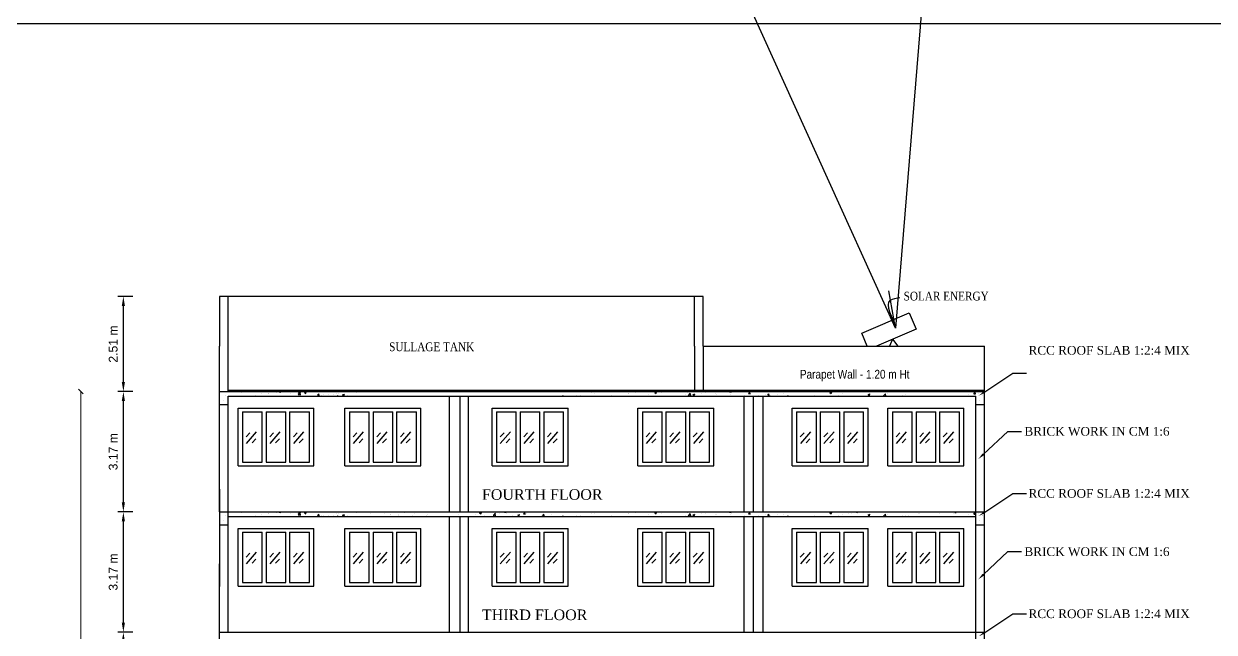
# Model space of a CAD drawing. Header units: metres. Extents: x 789 to 1127, y 8 to 183.
# Drawn here: x 846.88 to 878.22, y 132.78 to 148.8 of the extents above; entities that cross this region are included whole.
import ezdxf
from ezdxf import colors
from ezdxf.entities.mleader import LeaderData, LeaderLine
from ezdxf.math import Vec2, Vec3

# ---------------------------------------------------------------- set-up
doc = ezdxf.new("R2010")
doc.units = ezdxf.units.M
doc.header["$MEASUREMENT"] = 0
doc.header["$PDMODE"] = 96
for name, color, linetype in [('BLK_1_HT_OF_BLDG', 5, 'Continuous'), ('ED', 30, 'Continuous'), ('T E X T', 7, 'Continuous'), ('TEXT1', 7, 'Continuous'), ('W A L L', 125, 'Continuous')]:
    doc.layers.add(name, color=color, linetype=linetype)
doc.styles.add('ROMANS', font='arial.ttf', dxfattribs={"height": 8})
doc.styles.add('rs', font='arial.ttf', dxfattribs={"width": 0.85})
doc.styles.add('S', font='swiss.ttf')
doc.styles.get("Standard").update_dxf_attribs({"font": 'BOOKOS.TTF'})
doc.styles.add('swc', font='swissc.ttf', dxfattribs={"height": 250})
doc.styles.add('TIMES', font='BOOKOS.TTF')
doc.dimstyles.new('Aec_Arch_I$7', dxfattribs={"dimscale": 96, "dimtxt": 0.09375, "dimasz": 0.125, "dimexe": 0.125, "dimexo": 0.125, "dimgap": 0.0625, "dimtad": 0, "dimzin": 3, "dimdsep": 46, "dimlunit": 4, "dimtxsty": 'ROMANS', "dimblk": 'OBLIQUE', "dimcen": 0.09375, "dimdle": 0.125, "dimadec": 0, "dimazin": 0, "dimtfac": 0.75, "dimtofl": 0, "dimtmove": 2, "dimatfit": 3, "dimldrblk": 'OBLIQUE', "dimfxl": 0, "dimfrac": 1, "dimtolj": 1, "dimtzin": 0, "dimarcsym": 0})
doc.dimstyles.new('METRIC', dxfattribs={"dimtxt": 0.45, "dimasz": 0.25, "dimexe": 0.15, "dimexo": 0.15, "dimgap": 0.15, "dimtad": 1, "dimzin": 0, "dimdsep": 46, "dimtxsty": 'S', "dimcen": 0, "dimclrd": 1, "dimclre": 1, "dimclrt": 5, "dimadec": 0, "dimazin": 2, "dimtfac": 1, "dimtix": 1, "dimtofl": 0, "dimtmove": 1, "dimatfit": 0, "dimfxl": 0, "dimtolj": 1, "dimtzin": 0, "dimarcsym": 0})
doc.dimstyles.new('Saandard', dxfattribs={"dimtxt": 0.23, "dimasz": 0.12, "dimexe": 0.01, "dimexo": 0.2, "dimgap": 0.04, "dimtad": 1, "dimzin": 1, "dimdsep": 46, "dimtxsty": 'TIMES', "dimblk": 'OBLIQUE', "dimcen": 2.5, "dimse1": 1, "dimse2": 1, "dimclrd": 256, "dimclrt": 256, "dimadec": 0, "dimazin": 0, "dimtfac": 1, "dimtix": 1, "dimtmove": 0, "dimatfit": 3, "dimfxl": 0, "dimlwd": 13, "dimarcsym": 0})

# ---------------------------------------------------------------- blocks, each defined once
blk = doc.blocks.new('*D287')
at = {"layer": 'Defpoints', "color": 0}
for p in [(849.5, 132.776), (852.407, 132.776), (852.313, 129.606)]:
    blk.add_point(p, dxfattribs=at)
at = {"layer": 'ED', "color": 1, "lineweight": -2}
for p, q in [((849.75, 132.776), (849.35, 132.776)), ((849.5, 129.856), (849.5, 132.526)), ((849.75, 129.606), (849.35, 129.606))]:
    blk.add_line(p, q, dxfattribs=at)
at = {"layer": 'ED', "color": 1}
for points in [[(849.458, 132.526), (849.541, 132.526), (849.5, 132.776)], [(849.458, 129.856), (849.541, 129.856), (849.5, 129.606)]]:
    blk.add_solid(points, dxfattribs=at)
at = {"layer": 'ED', "color": 6, "lineweight": -2, "insert": (849.232, 131.191), "char_height": 0.23, "attachment_point": 5, "rotation": 90, "style": 'S'}
blk.add_mtext('\\A1;3.17 m', dxfattribs=at)
blk = doc.blocks.new('*D402')
at = {"layer": 'Defpoints', "color": 0}
for p in [(849.5, 135.946), (852.333, 135.946), (852.258, 132.776)]:
    blk.add_point(p, dxfattribs=at)
at = {"layer": 'ED', "color": 1, "lineweight": -2}
for p, q in [((849.75, 135.946), (849.35, 135.946)), ((849.5, 133.026), (849.5, 135.696)), ((849.75, 132.776), (849.35, 132.776))]:
    blk.add_line(p, q, dxfattribs=at)
at = {"layer": 'ED', "color": 1}
for points in [[(849.458, 135.696), (849.541, 135.696), (849.5, 135.946)], [(849.458, 133.026), (849.541, 133.026), (849.5, 132.776)]]:
    blk.add_solid(points, dxfattribs=at)
at = {"layer": 'ED', "color": 6, "lineweight": -2, "insert": (849.232, 134.361), "char_height": 0.23, "attachment_point": 5, "rotation": 90, "style": 'S'}
blk.add_mtext('\\A1;3.17 m', dxfattribs=at)
blk = doc.blocks.new('_Oblique')
at = {"color": 0, "linetype": 'ByBlock', "lineweight": -2}
blk.add_line((-0.5, -0.5), (0.5, 0.5), dxfattribs=at)
blk = doc.blocks.new('*D288')
at = {"layer": 'BLK_1_HT_OF_BLDG', "lineweight": 13}
blk.add_line((848.378, 139.116), (848.378, 122.526), dxfattribs=at)
at = {"layer": 'Defpoints', "color": 0}
for p in [(852.03, 139.116), (848.378, 122.526), (852.03, 122.526)]:
    blk.add_point(p, dxfattribs=at)
at = {"layer": 'BLK_1_HT_OF_BLDG', "lineweight": 13, "xscale": 0.12, "yscale": 0.12, "zscale": 0.12}
for p, rotation in [((848.378, 139.116), 90), ((848.378, 122.526), 270)]:
    blk.add_blockref('_Oblique', p, dxfattribs=dict(at, rotation=rotation))
at = {"layer": 'BLK_1_HT_OF_BLDG', "insert": (848.217, 130.821), "char_height": 0.23, "attachment_point": 5, "rotation": 90, "style": 'TIMES'}
blk.add_mtext('16.59', dxfattribs=at)
blk = doc.blocks.new('*D289')
at = {"layer": 'Defpoints', "color": 0}
for p in [(849.5, 141.621), (852.258, 141.621), (852.258, 139.116)]:
    blk.add_point(p, dxfattribs=at)
at = {"layer": 'ED', "color": 1, "lineweight": -2}
for p, q in [((849.75, 141.621), (849.35, 141.621)), ((849.5, 139.366), (849.5, 141.371)), ((849.75, 139.116), (849.35, 139.116))]:
    blk.add_line(p, q, dxfattribs=at)
at = {"layer": 'ED', "color": 1}
for points in [[(849.458, 141.371), (849.541, 141.371), (849.5, 141.621)], [(849.458, 139.366), (849.541, 139.366), (849.5, 139.116)]]:
    blk.add_solid(points, dxfattribs=at)
at = {"layer": 'ED', "color": 6, "lineweight": -2, "insert": (849.232, 140.368), "char_height": 0.23, "attachment_point": 5, "rotation": 90, "style": 'S'}
blk.add_mtext('\\A1;2.51 m', dxfattribs=at)
blk = doc.blocks.new('*D335')
at = {"layer": 'Defpoints', "color": 0}
for p in [(849.5, 139.116), (852.329, 139.116), (852.258, 135.946)]:
    blk.add_point(p, dxfattribs=at)
at = {"layer": 'ED', "color": 1, "lineweight": -2}
for p, q in [((849.75, 139.116), (849.35, 139.116)), ((849.5, 136.196), (849.5, 138.866)), ((849.75, 135.946), (849.35, 135.946))]:
    blk.add_line(p, q, dxfattribs=at)
at = {"layer": 'ED', "color": 1}
for points in [[(849.458, 138.866), (849.541, 138.866), (849.5, 139.116)], [(849.458, 136.196), (849.541, 136.196), (849.5, 135.946)]]:
    blk.add_solid(points, dxfattribs=at)
at = {"layer": 'ED', "color": 6, "lineweight": -2, "insert": (849.232, 137.531), "char_height": 0.23, "attachment_point": 5, "rotation": 90, "style": 'S'}
blk.add_mtext('\\A1;3.17 m', dxfattribs=at)

msp = doc.modelspace()

# ---------------------------------------------------------------- linework, layer by layer
at = {"layer": 'TEXT1', "color": 12}
msp.add_lwpolyline([(906.44678, 148.80482), (795.43611, 148.80482), (795.43611, 31.29705), (906.44678, 31.29705)], close=True, dxfattribs=at)
at = {"layer": 'W A L L', "lineweight": -2, "ltscale": 0.5}
for p, q in [((864.76762, 141.6208), (852.03014, 141.6208)), ((852.03014, 141.6208), (852.03014, 140.31572)), ((852.25762, 139.11572), (852.25762, 141.6208)), ((864.53762, 140.31572), (864.53762, 141.6208)), ((864.76762, 140.31572), (864.76762, 141.6208)), ((852.03014, 139.11572), (852.03014, 140.31572)), ((864.53762, 140.31572), (864.53762, 139.15572)), ((864.76762, 140.31572), (872.17211, 140.31572)), ((864.76762, 140.31572), (864.76762, 139.15572)), ((872.17211, 119.49572), (872.17211, 140.31572)), ((852.25762, 139.11572), (852.25762, 139.59572)), ((852.03014, 139.11572), (872.17211, 139.11572)), ((852.25762, 139.15572), (872.17211, 139.15572)), ((852.25762, 135.94572), (852.25762, 138.99572)), ((852.25762, 138.99572), (862.21682, 138.99572)), ((858.08311, 135.94572), (858.08311, 138.99572)), ((858.58311, 135.94572), (858.58311, 138.99572)), ((862.21682, 138.99572), (871.94351, 138.99572)), ((865.84751, 135.94572), (865.84751, 138.99572)), ((866.34751, 135.94572), (866.34751, 138.99572)), ((871.94351, 135.94572), (871.94351, 138.99572)), ((852.25762, 138.76572), (852.03014, 138.76572)), ((852.51839, 137.15818), (852.51839, 138.67818)), ((852.51839, 138.67818), (854.51839, 138.67818)), ((852.63474, 138.57818), (853.15596, 138.57818)), ((852.63474, 138.57818), (852.63474, 137.25818)), ((853.15596, 137.25818), (853.15596, 138.57818)), ((853.25596, 138.57818), (853.77717, 138.57818)), ((853.25596, 138.57818), (853.25596, 137.25818)), ((853.77717, 137.25818), (853.77717, 138.57818)), ((853.87717, 138.57818), (854.39839, 138.57818)), ((853.87717, 138.57818), (853.87717, 137.25818)), ((854.39839, 137.25818), (854.39839, 138.57818)), ((854.51839, 137.15818), (854.51839, 138.67818)), ((855.33524, 137.15818), (855.33524, 138.67818)), ((855.33524, 138.67818), (857.33524, 138.67818)), ((855.45159, 138.57818), (855.9728, 138.57818)), ((855.45159, 138.57818), (855.45159, 137.25818)), ((855.9728, 137.25818), (855.9728, 138.57818)), ((856.0728, 138.57818), (856.59402, 138.57818)), ((856.0728, 138.57818), (856.0728, 137.25818)), ((856.59402, 137.25818), (856.59402, 138.57818)), ((856.69402, 138.57818), (857.21524, 138.57818)), ((856.69402, 138.57818), (856.69402, 137.25818)), ((857.21524, 137.25818), (857.21524, 138.57818)), ((857.33524, 137.15818), (857.33524, 138.67818)), ((859.20795, 137.15818), (859.20795, 138.67818)), ((859.20795, 138.67818), (861.20795, 138.67818)), ((859.32429, 138.57818), (859.84551, 138.57818)), ((859.32429, 138.57818), (859.32429, 137.25818)), ((859.84551, 137.25818), (859.84551, 138.57818)), ((859.94551, 138.57818), (860.46673, 138.57818)), ((859.94551, 138.57818), (859.94551, 137.25818)), ((860.46673, 137.25818), (860.46673, 138.57818)), ((860.56673, 138.57818), (861.08795, 138.57818)), ((860.56673, 138.57818), (860.56673, 137.25818)), ((861.08795, 137.25818), (861.08795, 138.57818)), ((861.20795, 137.15818), (861.20795, 138.67818)), ((863.04866, 137.15818), (863.04866, 138.67818)), ((863.04866, 138.67818), (865.04866, 138.67818)), ((863.16501, 138.57818), (863.68623, 138.57818)), ((863.16501, 138.57818), (863.16501, 137.25818)), ((863.68623, 137.25818), (863.68623, 138.57818)), ((863.78623, 138.57818), (864.30745, 138.57818)), ((863.78623, 138.57818), (863.78623, 137.25818)), ((864.30745, 137.25818), (864.30745, 138.57818)), ((864.40745, 138.57818), (864.92866, 138.57818)), ((864.40745, 138.57818), (864.40745, 137.25818)), ((864.92866, 137.25818), (864.92866, 138.57818)), ((865.04866, 137.15818), (865.04866, 138.67818)), ((867.10953, 137.15818), (867.10953, 138.67818)), ((867.10953, 138.67818), (869.10953, 138.67818)), ((867.22588, 138.57818), (867.74709, 138.57818)), ((867.22588, 138.57818), (867.22588, 137.25818)), ((867.74709, 137.25818), (867.74709, 138.57818)), ((867.84709, 138.57818), (868.36831, 138.57818)), ((867.84709, 138.57818), (867.84709, 137.25818)), ((868.36831, 137.25818), (868.36831, 138.57818)), ((868.46831, 138.57818), (868.98953, 138.57818)), ((868.46831, 138.57818), (868.46831, 137.25818)), ((868.98953, 137.25818), (868.98953, 138.57818)), ((869.10953, 137.15818), (869.10953, 138.67818)), ((869.63287, 137.15818), (869.63287, 138.67818)), ((869.63287, 138.67818), (871.63287, 138.67818)), ((869.74922, 138.57818), (870.27044, 138.57818)), ((869.74922, 138.57818), (869.74922, 137.25818)), ((870.27044, 137.25818), (870.27044, 138.57818)), ((870.37044, 138.57818), (870.89166, 138.57818)), ((870.37044, 138.57818), (870.37044, 137.25818)), ((870.89166, 137.25818), (870.89166, 138.57818)), ((870.99166, 138.57818), (871.51287, 138.57818)), ((870.99166, 138.57818), (870.99166, 137.25818)), ((871.51287, 137.25818), (871.51287, 138.57818)), ((871.63287, 137.15818), (871.63287, 138.67818)), ((872.17211, 138.76572), (871.94462, 138.76572)), ((852.83309, 138.03106), (852.73308, 137.92355)), ((852.99986, 138.05835), (852.73473, 137.74523)), ((853.45431, 138.03106), (853.3543, 137.92355)), ((853.62107, 138.05835), (853.35595, 137.74523)), ((854.07553, 138.03106), (853.97551, 137.92355)), ((854.24229, 138.05835), (853.97717, 137.74523)), ((855.64994, 138.03106), (855.54992, 137.92355)), ((855.8167, 138.05835), (855.55158, 137.74523)), ((856.27116, 138.03106), (856.17114, 137.92355)), ((856.43792, 138.05835), (856.1728, 137.74523)), ((856.89237, 138.03106), (856.79236, 137.92355)), ((857.05914, 138.05835), (856.79402, 137.74523)), ((859.52265, 138.03106), (859.42263, 137.92355)), ((859.68941, 138.05835), (859.42429, 137.74523)), ((860.14387, 138.03106), (860.04385, 137.92355)), ((860.31063, 138.05835), (860.04551, 137.74523)), ((860.76508, 138.03106), (860.66507, 137.92355)), ((860.93184, 138.05835), (860.66672, 137.74523)), ((863.36337, 138.03106), (863.26335, 137.92355)), ((863.53013, 138.05835), (863.26501, 137.74523)), ((863.98458, 138.03106), (863.88457, 137.92355)), ((864.15135, 138.05835), (863.88622, 137.74523)), ((864.6058, 138.03106), (864.50579, 137.92355)), ((864.77256, 138.05835), (864.50744, 137.74523)), ((867.42423, 138.03106), (867.32422, 137.92355)), ((867.59099, 138.05835), (867.32587, 137.74523)), ((868.04545, 138.03106), (867.94543, 137.92355)), ((868.21221, 138.05835), (867.94709, 137.74523)), ((868.66667, 138.03106), (868.56665, 137.92355)), ((868.83343, 138.05835), (868.56831, 137.74523)), ((869.94758, 138.03106), (869.84756, 137.92355)), ((870.11434, 138.05835), (869.84922, 137.74523)), ((870.56879, 138.03106), (870.46878, 137.92355)), ((870.73555, 138.05835), (870.47043, 137.74523)), ((871.19001, 138.03106), (871.08999, 137.92355)), ((871.35677, 138.05835), (871.09165, 137.74523)), ((852.98785, 137.87077), (852.88783, 137.76326)), ((853.60906, 137.87077), (853.50905, 137.76326)), ((854.23028, 137.87077), (854.13026, 137.76326)), ((855.80469, 137.87077), (855.70468, 137.76326)), ((856.42591, 137.87077), (856.32589, 137.76326)), ((857.04713, 137.87077), (856.94711, 137.76326)), ((859.6774, 137.87077), (859.57738, 137.76326)), ((860.29862, 137.87077), (860.1986, 137.76326)), ((860.91983, 137.87077), (860.81982, 137.76326)), ((863.51812, 137.87077), (863.4181, 137.76326)), ((864.13934, 137.87077), (864.03932, 137.76326)), ((864.76055, 137.87077), (864.66054, 137.76326)), ((867.57898, 137.87077), (867.47897, 137.76326)), ((868.2002, 137.87077), (868.10018, 137.76326)), ((868.82142, 137.87077), (868.7214, 137.76326)), ((870.10233, 137.87077), (870.00231, 137.76326)), ((870.72354, 137.87077), (870.62353, 137.76326)), ((871.34476, 137.87077), (871.24475, 137.76326)), ((852.51839, 137.15818), (854.51839, 137.15818)), ((852.63474, 137.25818), (853.15596, 137.25818)), ((853.25596, 137.25818), (853.77717, 137.25818)), ((853.87717, 137.25818), (854.39839, 137.25818)), ((855.33524, 137.15818), (857.33524, 137.15818)), ((855.45159, 137.25818), (855.9728, 137.25818)), ((856.0728, 137.25818), (856.59402, 137.25818)), ((856.69402, 137.25818), (857.21524, 137.25818)), ((859.20795, 137.15818), (861.20795, 137.15818)), ((859.32429, 137.25818), (859.84551, 137.25818)), ((859.94551, 137.25818), (860.46673, 137.25818)), ((860.56673, 137.25818), (861.08795, 137.25818)), ((863.04866, 137.15818), (865.04866, 137.15818)), ((863.16501, 137.25818), (863.68623, 137.25818)), ((863.78623, 137.25818), (864.30745, 137.25818)), ((864.40745, 137.25818), (864.92866, 137.25818)), ((867.10953, 137.15818), (869.10953, 137.15818)), ((867.22588, 137.25818), (867.74709, 137.25818)), ((867.84709, 137.25818), (868.36831, 137.25818)), ((868.46831, 137.25818), (868.98953, 137.25818)), ((869.63287, 137.15818), (871.63287, 137.15818)), ((869.74922, 137.25818), (870.27044, 137.25818)), ((870.37044, 137.25818), (870.89166, 137.25818)), ((870.99166, 137.25818), (871.51287, 137.25818)), ((852.03014, 136.54572), (852.03014, 133.97572)), ((852.25762, 132.77572), (852.25762, 136.42572)), ((858.08311, 135.94572), (858.08311, 136.42572)), ((858.58311, 135.94572), (858.58311, 136.42572)), ((865.84751, 135.94572), (865.84751, 136.42572)), ((866.34751, 135.94572), (866.34751, 136.42572)), ((871.94351, 132.77572), (871.94351, 136.42572)), ((852.03014, 135.94572), (872.17211, 135.94572)), ((852.25762, 135.82572), (862.21682, 135.82572)), ((858.08311, 132.77572), (858.08311, 135.82572)), ((858.58311, 132.77572), (858.58311, 135.82572)), ((862.21682, 135.82572), (871.94351, 135.82572)), ((865.84751, 132.77572), (865.84751, 135.82572)), ((866.34751, 132.77572), (866.34751, 135.82572)), ((852.25762, 135.59572), (852.03014, 135.59572)), ((852.51839, 133.98818), (852.51839, 135.50818)), ((852.51839, 135.50818), (854.51839, 135.50818)), ((852.63474, 135.40818), (853.15596, 135.40818)), ((852.63474, 135.40818), (852.63474, 134.08818)), ((853.15596, 134.08818), (853.15596, 135.40818)), ((853.25596, 135.40818), (853.77717, 135.40818)), ((853.25596, 135.40818), (853.25596, 134.08818)), ((853.77717, 134.08818), (853.77717, 135.40818)), ((853.87717, 135.40818), (854.39839, 135.40818)), ((853.87717, 135.40818), (853.87717, 134.08818)), ((854.39839, 134.08818), (854.39839, 135.40818)), ((854.51839, 133.98818), (854.51839, 135.50818)), ((855.33524, 133.98818), (855.33524, 135.50818)), ((855.33524, 135.50818), (857.33524, 135.50818)), ((855.45159, 135.40818), (855.9728, 135.40818)), ((855.45159, 135.40818), (855.45159, 134.08818)), ((855.9728, 134.08818), (855.9728, 135.40818)), ((856.0728, 135.40818), (856.59402, 135.40818)), ((856.0728, 135.40818), (856.0728, 134.08818)), ((856.59402, 134.08818), (856.59402, 135.40818)), ((856.69402, 135.40818), (857.21524, 135.40818)), ((856.69402, 135.40818), (856.69402, 134.08818)), ((857.21524, 134.08818), (857.21524, 135.40818)), ((857.33524, 133.98818), (857.33524, 135.50818)), ((859.20795, 133.98818), (859.20795, 135.50818)), ((859.20795, 135.50818), (861.20795, 135.50818)), ((859.32429, 135.40818), (859.84551, 135.40818)), ((859.32429, 135.40818), (859.32429, 134.08818)), ((859.84551, 134.08818), (859.84551, 135.40818)), ((859.94551, 135.40818), (860.46673, 135.40818)), ((859.94551, 135.40818), (859.94551, 134.08818)), ((860.46673, 134.08818), (860.46673, 135.40818)), ((860.56673, 135.40818), (861.08795, 135.40818)), ((860.56673, 135.40818), (860.56673, 134.08818)), ((861.08795, 134.08818), (861.08795, 135.40818)), ((861.20795, 133.98818), (861.20795, 135.50818)), ((863.04866, 133.98818), (863.04866, 135.50818)), ((863.04866, 135.50818), (865.04866, 135.50818)), ((863.16501, 135.40818), (863.68623, 135.40818)), ((863.16501, 135.40818), (863.16501, 134.08818)), ((863.68623, 134.08818), (863.68623, 135.40818)), ((863.78623, 135.40818), (864.30745, 135.40818)), ((863.78623, 135.40818), (863.78623, 134.08818)), ((864.30745, 134.08818), (864.30745, 135.40818)), ((864.40745, 135.40818), (864.92866, 135.40818)), ((864.40745, 135.40818), (864.40745, 134.08818)), ((864.92866, 134.08818), (864.92866, 135.40818)), ((865.04866, 133.98818), (865.04866, 135.50818)), ((867.10953, 133.98818), (867.10953, 135.50818)), ((867.10953, 135.50818), (869.10953, 135.50818)), ((867.22588, 135.40818), (867.74709, 135.40818)), ((867.22588, 135.40818), (867.22588, 134.08818)), ((867.74709, 134.08818), (867.74709, 135.40818)), ((867.84709, 135.40818), (868.36831, 135.40818)), ((867.84709, 135.40818), (867.84709, 134.08818)), ((868.36831, 134.08818), (868.36831, 135.40818)), ((868.46831, 135.40818), (868.98953, 135.40818)), ((868.46831, 135.40818), (868.46831, 134.08818)), ((868.98953, 134.08818), (868.98953, 135.40818)), ((869.10953, 133.98818), (869.10953, 135.50818)), ((869.63287, 133.98818), (869.63287, 135.50818)), ((869.63287, 135.50818), (871.63287, 135.50818)), ((869.74922, 135.40818), (870.27044, 135.40818)), ((869.74922, 135.40818), (869.74922, 134.08818)), ((870.27044, 134.08818), (870.27044, 135.40818)), ((870.37044, 135.40818), (870.89166, 135.40818)), ((870.37044, 135.40818), (870.37044, 134.08818)), ((870.89166, 134.08818), (870.89166, 135.40818)), ((870.99166, 135.40818), (871.51287, 135.40818)), ((870.99166, 135.40818), (870.99166, 134.08818)), ((871.51287, 134.08818), (871.51287, 135.40818)), ((871.63287, 133.98818), (871.63287, 135.50818)), ((872.17211, 135.59572), (871.94462, 135.59572)), ((852.83309, 134.86106), (852.73308, 134.75355)), ((852.99986, 134.88835), (852.73473, 134.57523)), ((853.45431, 134.86106), (853.3543, 134.75355)), ((853.62107, 134.88835), (853.35595, 134.57523)), ((854.07553, 134.86106), (853.97551, 134.75355)), ((854.24229, 134.88835), (853.97717, 134.57523)), ((855.64994, 134.86106), (855.54992, 134.75355)), ((855.8167, 134.88835), (855.55158, 134.57523)), ((856.27116, 134.86106), (856.17114, 134.75355)), ((856.43792, 134.88835), (856.1728, 134.57523)), ((856.89237, 134.86106), (856.79236, 134.75355)), ((857.05914, 134.88835), (856.79402, 134.57523)), ((859.52265, 134.86106), (859.42263, 134.75355)), ((859.68941, 134.88835), (859.42429, 134.57523)), ((860.14387, 134.86106), (860.04385, 134.75355)), ((860.31063, 134.88835), (860.04551, 134.57523)), ((860.76508, 134.86106), (860.66507, 134.75355)), ((860.93184, 134.88835), (860.66672, 134.57523)), ((863.36337, 134.86106), (863.26335, 134.75355)), ((863.53013, 134.88835), (863.26501, 134.57523)), ((863.98458, 134.86106), (863.88457, 134.75355)), ((864.15135, 134.88835), (863.88622, 134.57523)), ((864.6058, 134.86106), (864.50579, 134.75355)), ((864.77256, 134.88835), (864.50744, 134.57523)), ((867.42423, 134.86106), (867.32422, 134.75355)), ((867.59099, 134.88835), (867.32587, 134.57523)), ((868.04545, 134.86106), (867.94543, 134.75355)), ((868.21221, 134.88835), (867.94709, 134.57523)), ((868.66667, 134.86106), (868.56665, 134.75355)), ((868.83343, 134.88835), (868.56831, 134.57523)), ((869.94758, 134.86106), (869.84756, 134.75355)), ((870.11434, 134.88835), (869.84922, 134.57523)), ((870.56879, 134.86106), (870.46878, 134.75355)), ((870.73555, 134.88835), (870.47043, 134.57523)), ((871.19001, 134.86106), (871.08999, 134.75355)), ((871.35677, 134.88835), (871.09165, 134.57523)), ((852.03014, 119.55095), (852.03014, 134.57572)), ((852.98785, 134.70077), (852.88783, 134.59326)), ((853.60906, 134.70077), (853.50905, 134.59326)), ((854.23028, 134.70077), (854.13026, 134.59326)), ((855.80469, 134.70077), (855.70468, 134.59326)), ((856.42591, 134.70077), (856.32589, 134.59326)), ((857.04713, 134.70077), (856.94711, 134.59326)), ((859.6774, 134.70077), (859.57738, 134.59326)), ((860.29862, 134.70077), (860.1986, 134.59326)), ((860.91983, 134.70077), (860.81982, 134.59326)), ((863.51812, 134.70077), (863.4181, 134.59326)), ((864.13934, 134.70077), (864.03932, 134.59326)), ((864.76055, 134.70077), (864.66054, 134.59326)), ((867.57898, 134.70077), (867.47897, 134.59326)), ((868.2002, 134.70077), (868.10018, 134.59326)), ((868.82142, 134.70077), (868.7214, 134.59326)), ((870.10233, 134.70077), (870.00231, 134.59326)), ((870.72354, 134.70077), (870.62353, 134.59326)), ((871.34476, 134.70077), (871.24475, 134.59326)), ((852.03014, 132.77572), (852.03014, 133.97572)), ((852.51839, 133.98818), (854.51839, 133.98818)), ((852.63474, 134.08818), (853.15596, 134.08818)), ((853.25596, 134.08818), (853.77717, 134.08818)), ((853.87717, 134.08818), (854.39839, 134.08818)), ((855.33524, 133.98818), (857.33524, 133.98818)), ((855.45159, 134.08818), (855.9728, 134.08818)), ((856.0728, 134.08818), (856.59402, 134.08818)), ((856.69402, 134.08818), (857.21524, 134.08818)), ((859.20795, 133.98818), (861.20795, 133.98818)), ((859.32429, 134.08818), (859.84551, 134.08818)), ((859.94551, 134.08818), (860.46673, 134.08818)), ((860.56673, 134.08818), (861.08795, 134.08818)), ((863.04866, 133.98818), (865.04866, 133.98818)), ((863.16501, 134.08818), (863.68623, 134.08818)), ((863.78623, 134.08818), (864.30745, 134.08818)), ((864.40745, 134.08818), (864.92866, 134.08818)), ((867.10953, 133.98818), (869.10953, 133.98818)), ((867.22588, 134.08818), (867.74709, 134.08818)), ((867.84709, 134.08818), (868.36831, 134.08818)), ((868.46831, 134.08818), (868.98953, 134.08818)), ((869.63287, 133.98818), (871.63287, 133.98818)), ((869.74922, 134.08818), (870.27044, 134.08818)), ((870.37044, 134.08818), (870.89166, 134.08818)), ((870.99166, 134.08818), (871.51287, 134.08818)), ((852.25762, 132.77572), (852.25762, 133.25572)), ((858.08311, 132.77572), (858.08311, 133.25572)), ((858.58311, 132.77572), (858.58311, 133.25572)), ((865.84751, 132.77572), (865.84751, 133.25572)), ((866.34751, 132.77572), (866.34751, 133.25572)), ((871.94351, 129.60572), (871.94351, 133.25572)), ((852.03014, 132.77572), (872.17211, 132.77572))]:
    msp.add_line(p, q, dxfattribs=at)
at = {"layer": 'W A L L'}
for p, q in [((868.9407, 140.65717), (870.192, 141.19344)), ((870.192, 141.19344), (870.3766, 140.76271)), ((870.3766, 140.76271), (869.33361, 140.31572)), ((869.08703, 140.31572), (868.9407, 140.65717)), ((869.75095, 140.49458), (869.66882, 140.31572)), ((869.75095, 140.49458), (869.88804, 140.31572))]:
    msp.add_line(p, q, dxfattribs=at)
at = {"layer": 'W A L L', "lineweight": -3, "ltscale": 0.5}
for p, q in [((852.03014, 135.94572), (852.03014, 139.71572)), ((858.35596, 138.99572), (858.35596, 135.94572)), ((866.07891, 138.99572), (866.07891, 135.94572)), ((858.35596, 136.42572), (858.35596, 135.94572)), ((866.07891, 136.42572), (866.07891, 135.94572)), ((858.35596, 135.82572), (858.35596, 132.77572)), ((866.07891, 135.82572), (866.07891, 132.77572)), ((858.35596, 133.25572), (858.35596, 132.77572)), ((866.07891, 133.25572), (866.07891, 132.77572))]:
    msp.add_line(p, q, dxfattribs=at)
at = {"layer": 'W A L L', "linetype": 'Continuous'}
for p, q in [((852.12321, 138.87841), (852.12321, 138.87841)), ((852.20156, 139.01907), (852.20156, 139.01907)), ((852.25135, 138.93747), (852.25135, 138.93747)), ((852.253, 138.92069), (852.253, 138.92069)), ((852.60979, 139.08915), (852.60979, 139.08915)), ((852.96598, 139.01479), (852.96598, 139.01479)), ((853.13379, 139.05364), (853.13379, 139.05364)), ((853.15743, 139.10862), (853.15743, 139.10862)), ((853.30902, 139.07671), (853.30902, 139.07671)), ((853.32955, 139.06728), (853.32955, 139.06728)), ((853.5311, 139.09283), (853.5311, 139.09283)), ((853.57414, 139.11162), (853.57414, 139.11162)), ((853.60546, 139.10537), (853.61414, 139.11572)), ((853.60546, 139.10538), (853.6473, 139.10172)), ((853.64722, 139.10159), (853.64461, 139.11572)), ((853.90478, 139.07704), (853.90478, 139.07704)), ((854.1016, 139.03676), (854.16386, 139.0271)), ((854.10182, 139.0544), (854.10182, 139.0544)), ((854.10551, 139.04085), (854.16003, 139.09768)), ((854.10755, 139.06145), (854.14129, 139.10166)), ((854.10755, 139.06145), (854.14939, 139.05779)), ((854.1493, 139.05767), (854.14121, 139.10155)), ((854.1638, 139.02718), (854.15607, 139.09365)), ((854.26548, 139.08608), (854.3145, 139.1049)), ((854.26549, 139.08608), (854.30031, 139.0626)), ((854.27845, 139.06125), (854.27845, 139.06125)), ((854.3002, 139.06259), (854.3144, 139.10489)), ((854.60963, 139.01752), (854.64337, 139.05774)), ((854.60963, 139.01752), (854.65147, 139.01386)), ((854.65138, 139.01374), (854.64329, 139.05762)), ((854.65213, 139.04546), (854.65213, 139.04546)), ((854.71451, 139.0099), (854.71451, 139.0099)), ((854.757, 139.03012), (854.757, 139.03012)), ((854.88975, 139.03298), (854.88975, 139.03298)), ((855.0258, 139.02968), (855.0258, 139.02968)), ((855.11057, 139.07493), (855.11057, 139.07493)), ((855.13027, 138.99572), (855.14546, 139.01381)), ((855.14869, 138.99572), (855.14537, 139.01369)), ((855.15486, 139.06788), (855.15486, 139.06788)), ((855.25189, 139.10791), (855.25189, 139.10791)), ((855.27147, 139.03002), (855.32049, 139.04884)), ((855.27148, 139.03002), (855.3063, 139.00654)), ((855.30619, 139.00653), (855.32039, 139.04883)), ((855.39948, 139.01389), (855.39948, 139.01389)), ((855.62556, 139.09213), (855.62556, 139.09213)), ((855.77316, 138.9981), (855.77316, 138.9981)), ((861.05862, 138.99572), (861.07332, 139.01323)), ((861.07644, 138.99572), (861.07323, 139.01311)), ((861.22155, 139.11104), (861.22155, 139.11104)), ((861.419, 139.01165), (861.419, 139.01165)), ((861.53583, 139.02233), (861.53583, 139.02233)), ((861.82723, 139.08173), (861.82723, 139.08173)), ((861.8994, 139.07482), (861.8994, 139.07482)), ((862.36018, 139.0091), (862.36018, 139.0091)), ((862.40319, 138.9981), (862.40319, 138.9981)), ((862.80227, 139.0673), (862.80227, 139.0673)), ((862.81142, 139.06818), (862.81142, 139.06818)), ((862.97751, 139.09037), (862.97751, 139.09037)), ((863.32685, 139.03766), (863.32685, 139.03766)), ((863.48972, 139.08913), (863.53873, 139.10795)), ((863.48972, 139.08914), (863.52454, 139.06565)), ((863.52444, 139.06564), (863.53863, 139.10794)), ((863.68042, 139.08248), (863.68042, 139.08248)), ((863.98274, 139.10248), (863.98274, 139.10248)), ((864.30345, 139.03343), (864.30345, 139.03343)), ((864.35642, 139.08669), (864.35642, 139.08669)), ((864.37496, 139.01016), (864.43721, 139.0005)), ((864.37886, 139.01426), (864.43338, 139.07108)), ((864.38299, 139.02356), (864.38299, 139.02356)), ((864.43715, 139.00058), (864.42942, 139.06705)), ((864.49571, 139.03307), (864.54472, 139.05189)), ((864.49571, 139.03307), (864.53053, 139.00959)), ((864.53043, 139.00958), (864.54462, 139.05188)), ((864.55823, 139.04663), (864.55823, 139.04663)), ((864.71168, 139.1035), (864.71168, 139.1035)), ((864.73009, 139.0709), (864.73009, 139.0709)), ((864.74846, 138.99603), (864.74846, 138.99603)), ((864.82334, 139.08153), (864.82334, 139.08153)), ((865.10377, 139.05511), (865.10377, 139.05511)), ((865.11203, 139.04852), (865.11203, 139.04852)), ((865.46118, 139.10421), (865.47084, 139.11572)), ((865.46118, 139.10421), (865.50302, 139.10055)), ((865.47144, 139.0978), (865.47144, 139.0978)), ((865.47744, 139.03932), (865.47744, 139.03932)), ((865.50294, 139.10043), (865.50012, 139.11572)), ((865.55043, 138.99572), (865.55071, 138.99583)), ((865.55058, 138.99572), (865.55061, 138.99582)), ((865.85112, 139.02354), (865.85112, 139.02354)), ((865.96326, 139.06028), (865.99701, 139.1005)), ((865.96326, 139.06028), (866.0051, 139.05662)), ((866.00502, 139.0565), (865.99693, 139.10038)), ((866.13895, 139.00289), (866.13895, 139.00289)), ((866.2248, 139.00775), (866.2248, 139.00775)), ((866.40406, 139.0378), (866.40406, 139.0378)), ((866.46535, 139.01635), (866.49909, 139.05657)), ((866.46535, 139.01636), (866.50719, 139.0127)), ((866.5071, 139.01257), (866.49901, 139.05645)), ((866.53948, 139.01136), (866.53948, 139.01136)), ((866.72393, 139.0362), (866.72393, 139.0362)), ((866.84615, 139.096), (866.84615, 139.096)), ((866.89305, 139.05618), (866.89305, 139.05618)), ((866.98697, 138.99572), (867.00118, 139.01264)), ((867.00419, 138.99572), (867.00109, 139.01253)), ((867.13216, 139.10628), (867.13216, 139.10628)), ((867.25662, 139.10866), (867.25662, 139.10866)), ((867.70812, 139.02265), (867.70812, 139.02265)), ((868.10184, 139.09066), (868.15085, 139.10948)), ((868.10184, 139.09066), (868.13666, 139.06718)), ((868.11635, 139.09273), (868.11635, 139.09273)), ((868.13656, 139.06717), (868.15075, 139.10947)), ((868.32466, 139.02222), (868.32466, 139.02222)), ((868.42687, 139.05226), (868.42687, 139.05226)), ((869.10783, 139.0346), (869.15684, 139.05341)), ((869.10783, 139.0346), (869.14265, 139.01111)), ((869.14255, 139.0111), (869.15674, 139.05341)), ((869.51163, 138.99686), (869.51897, 138.99572)), ((869.51554, 139.00096), (869.57006, 139.05778)), ((869.57284, 138.99572), (869.56609, 139.05376)), ((869.60838, 139.05798), (869.60838, 139.05798)), ((870.00759, 139.00852), (870.00759, 139.00852)), ((870.10568, 139.02988), (870.10568, 139.02988)), ((870.15857, 138.99572), (870.16283, 138.99735)), ((870.16219, 138.99572), (870.16273, 138.99734)), ((871.74312, 139.0485), (871.74312, 139.0485)), ((871.89112, 139.0597), (871.92487, 139.09991)), ((871.89112, 139.0597), (871.93296, 139.05604)), ((871.8967, 139.04521), (871.8967, 139.04521)), ((871.93286, 139.05605), (871.92479, 139.0998)), ((872.02867, 139.02276), (872.02867, 139.02276)), ((872.02867, 139.02276), (872.02867, 139.02276)), ((872.02886, 139.06075), (872.02886, 139.06075)), ((872.02886, 139.06075), (872.02886, 139.06075)), ((872.0377, 138.87841), (872.0377, 138.87841)), ((872.11604, 139.01907), (872.11604, 139.01907)), ((872.11679, 139.03271), (872.11679, 139.03271)), ((872.11679, 139.03271), (872.11679, 139.03271)), ((872.16583, 138.93747), (872.16583, 138.93747)), ((872.16749, 138.92069), (872.16749, 138.92069)), ((852.20156, 135.84907), (852.20156, 135.84907)), ((852.25135, 135.76747), (852.25135, 135.76747)), ((852.253, 135.75069), (852.253, 135.75069)), ((852.60979, 135.91915), (852.60979, 135.91915)), ((852.96598, 135.84479), (852.96598, 135.84479)), ((853.13379, 135.88364), (853.13379, 135.88364)), ((853.15743, 135.93862), (853.15743, 135.93862)), ((853.30902, 135.90671), (853.30902, 135.90671)), ((853.32955, 135.89728), (853.32955, 135.89728)), ((853.5311, 135.92283), (853.5311, 135.92283)), ((853.57414, 135.94162), (853.57414, 135.94162)), ((853.60546, 135.93537), (853.61414, 135.94572)), ((853.60546, 135.93538), (853.6473, 135.93172)), ((853.64722, 135.93159), (853.64461, 135.94572)), ((853.90478, 135.90704), (853.90478, 135.90704)), ((854.1016, 135.86676), (854.16386, 135.8571)), ((854.10182, 135.8844), (854.10182, 135.8844)), ((854.10551, 135.87085), (854.16003, 135.92768)), ((854.10755, 135.89145), (854.14129, 135.93166)), ((854.10755, 135.89145), (854.14939, 135.88779)), ((854.1493, 135.88767), (854.14121, 135.93155)), ((854.1638, 135.85718), (854.15607, 135.92365)), ((854.26548, 135.91608), (854.3145, 135.9349)), ((854.26549, 135.91608), (854.30031, 135.8926)), ((854.27845, 135.89125), (854.27845, 135.89125)), ((854.3002, 135.89259), (854.3144, 135.93489)), ((854.60963, 135.84752), (854.64337, 135.88774)), ((854.60963, 135.84752), (854.65147, 135.84386)), ((854.65138, 135.84374), (854.64329, 135.88762)), ((854.65213, 135.87546), (854.65213, 135.87546)), ((854.71451, 135.8399), (854.71451, 135.8399)), ((854.757, 135.86012), (854.757, 135.86012)), ((854.88975, 135.86298), (854.88975, 135.86298)), ((855.0258, 135.85968), (855.0258, 135.85968)), ((855.11057, 135.90493), (855.11057, 135.90493)), ((855.13027, 135.82572), (855.14546, 135.84381)), ((855.14869, 135.82572), (855.14537, 135.84369)), ((855.15486, 135.89788), (855.15486, 135.89788)), ((855.25189, 135.93791), (855.25189, 135.93791)), ((855.27147, 135.86002), (855.32049, 135.87884)), ((855.27148, 135.86002), (855.3063, 135.83654)), ((855.30619, 135.83653), (855.32039, 135.87883)), ((855.39948, 135.84389), (855.39948, 135.84389)), ((855.62556, 135.92213), (855.62556, 135.92213)), ((855.77316, 135.8281), (855.77316, 135.8281)), ((855.99924, 135.90634), (855.99924, 135.90634)), ((856.37291, 135.89055), (856.37291, 135.89055)), ((856.5223, 135.88717), (856.5223, 135.88717)), ((856.54218, 135.87098), (856.54218, 135.87098)), ((856.73558, 135.85414), (856.73558, 135.85414)), ((856.74659, 135.87476), (856.74659, 135.87476)), ((856.90159, 135.92026), (856.90159, 135.92026)), ((857.12026, 135.85897), (857.12026, 135.85897)), ((857.17767, 135.91234), (857.17767, 135.91234)), ((857.3529, 135.93541), (857.3529, 135.93541)), ((857.49394, 135.84318), (857.49394, 135.84318)), ((857.50649, 135.87362), (857.50649, 135.87362)), ((857.86762, 135.8274), (857.86762, 135.8274)), ((857.91472, 135.9437), (857.91472, 135.9437)), ((857.96963, 135.83382), (857.96963, 135.83382)), ((858.3232, 135.87863), (858.3232, 135.87863)), ((858.68677, 135.93112), (858.68677, 135.93112)), ((858.75839, 135.8686), (858.75839, 135.8686)), ((858.8776, 135.91761), (858.92661, 135.93642)), ((858.8776, 135.91761), (858.91242, 135.89412)), ((858.91232, 135.89411), (858.92651, 135.93641)), ((858.93363, 135.89167), (858.93363, 135.89167)), ((858.99852, 135.83888), (858.99852, 135.83888)), ((859.19874, 135.92658), (859.19874, 135.92658)), ((859.23828, 135.85346), (859.30054, 135.8438)), ((859.24219, 135.85756), (859.29671, 135.91438)), ((859.30048, 135.84388), (859.29274, 135.91035)), ((859.40675, 135.90895), (859.40675, 135.90895)), ((859.53332, 135.93479), (859.54249, 135.94572)), ((859.53332, 135.93479), (859.57516, 135.93113)), ((859.57508, 135.93101), (859.57237, 135.94572)), ((859.75481, 135.84468), (859.75481, 135.84468)), ((859.88359, 135.86155), (859.9326, 135.88036)), ((859.88359, 135.86155), (859.91841, 135.83806)), ((859.91831, 135.83805), (859.93251, 135.88035)), ((860.0354, 135.89087), (860.07724, 135.88721)), ((860.03541, 135.89086), (860.06915, 135.93108)), ((860.07716, 135.88708), (860.06907, 135.93096)), ((860.11422, 135.89396), (860.11422, 135.89396)), ((860.46779, 135.93878), (860.46779, 135.93878)), ((860.51435, 135.84793), (860.51435, 135.84793)), ((860.53749, 135.84694), (860.57123, 135.88715)), ((860.53749, 135.84694), (860.57933, 135.84328)), ((860.57924, 135.84316), (860.57115, 135.88704)), ((860.77946, 135.88284), (860.77946, 135.88284)), ((861.05862, 135.82572), (861.07332, 135.84323)), ((861.07644, 135.82572), (861.07323, 135.84311)), ((861.22155, 135.94104), (861.22155, 135.94104)), ((861.419, 135.84165), (861.419, 135.84165)), ((861.53583, 135.85233), (861.53583, 135.85233)), ((861.82723, 135.91173), (861.82723, 135.91173)), ((861.8994, 135.90482), (861.8994, 135.90482)), ((862.36018, 135.8391), (862.36018, 135.8391)), ((862.40319, 135.8281), (862.40319, 135.8281)), ((862.80227, 135.8973), (862.80227, 135.8973)), ((862.81142, 135.89818), (862.81142, 135.89818)), ((862.97751, 135.92037), (862.97751, 135.92037)), ((863.32685, 135.86766), (863.32685, 135.86766)), ((863.48972, 135.91913), (863.53873, 135.93795)), ((863.48972, 135.91914), (863.52454, 135.89565)), ((863.52444, 135.89564), (863.53863, 135.93794)), ((863.68042, 135.91248), (863.68042, 135.91248)), ((863.98274, 135.93248), (863.98274, 135.93248)), ((864.30345, 135.86343), (864.30345, 135.86343)), ((864.35642, 135.91669), (864.35642, 135.91669)), ((864.37496, 135.84016), (864.43721, 135.8305)), ((864.37886, 135.84426), (864.43338, 135.90108)), ((864.38299, 135.85356), (864.38299, 135.85356)), ((864.43715, 135.83058), (864.42942, 135.89705)), ((864.49571, 135.86307), (864.54472, 135.88189)), ((864.49571, 135.86307), (864.53053, 135.83959)), ((864.53043, 135.83958), (864.54462, 135.88188)), ((864.55823, 135.87663), (864.55823, 135.87663)), ((864.71168, 135.9335), (864.71168, 135.9335)), ((864.73009, 135.9009), (864.73009, 135.9009)), ((864.74846, 135.82603), (864.74846, 135.82603)), ((864.82334, 135.91153), (864.82334, 135.91153)), ((865.10377, 135.88511), (865.10377, 135.88511)), ((865.11203, 135.87852), (865.11203, 135.87852)), ((865.46118, 135.93421), (865.47084, 135.94572)), ((865.46118, 135.93421), (865.50302, 135.93055)), ((865.47144, 135.9278), (865.47144, 135.9278)), ((865.47744, 135.86932), (865.47744, 135.86932)), ((865.50294, 135.93043), (865.50012, 135.94572)), ((865.55043, 135.82572), (865.55071, 135.82583)), ((865.55058, 135.82572), (865.55061, 135.82582)), ((865.85112, 135.85354), (865.85112, 135.85354)), ((865.96326, 135.89028), (865.99701, 135.9305)), ((865.96326, 135.89028), (866.0051, 135.88662)), ((866.00502, 135.8865), (865.99693, 135.93038)), ((866.13895, 135.83289), (866.13895, 135.83289)), ((866.2248, 135.83775), (866.2248, 135.83775)), ((866.40406, 135.8678), (866.40406, 135.8678)), ((866.46535, 135.84635), (866.49909, 135.88657)), ((866.46535, 135.84636), (866.50719, 135.8427)), ((866.5071, 135.84257), (866.49901, 135.88645)), ((866.53948, 135.84136), (866.53948, 135.84136)), ((866.72393, 135.8662), (866.72393, 135.8662)), ((866.84615, 135.926), (866.84615, 135.926)), ((866.89305, 135.88618), (866.89305, 135.88618)), ((866.98697, 135.82572), (867.00118, 135.84264)), ((867.00419, 135.82572), (867.00109, 135.84253)), ((867.13216, 135.93628), (867.13216, 135.93628)), ((867.25662, 135.93866), (867.25662, 135.93866)), ((867.70812, 135.85265), (867.70812, 135.85265)), ((868.10184, 135.92066), (868.15085, 135.93948)), ((868.10184, 135.92066), (868.13666, 135.89718)), ((868.11635, 135.92273), (868.11635, 135.92273)), ((868.13656, 135.89717), (868.15075, 135.93947)), ((868.32466, 135.85222), (868.32466, 135.85222)), ((868.42687, 135.88226), (868.42687, 135.88226)), ((868.60211, 135.90533), (868.60211, 135.90533)), ((868.68407, 135.90151), (868.68407, 135.90151)), ((868.76456, 135.94272), (868.82682, 135.93307)), ((868.82676, 135.93314), (868.82529, 135.94572)), ((868.86722, 135.94023), (868.86722, 135.94023)), ((869.10783, 135.8646), (869.15684, 135.88341)), ((869.10783, 135.8646), (869.14265, 135.84111)), ((869.14255, 135.8411), (869.15674, 135.88341)), ((869.51163, 135.82686), (869.51897, 135.82572)), ((869.51554, 135.83096), (869.57006, 135.88778)), ((869.57284, 135.82572), (869.56609, 135.88376)), ((869.60838, 135.88798), (869.60838, 135.88798)), ((870.00759, 135.83852), (870.00759, 135.83852)), ((870.10568, 135.85988), (870.10568, 135.85988)), ((870.15857, 135.82572), (870.16283, 135.82735)), ((870.16219, 135.82572), (870.16273, 135.82734)), ((870.18283, 135.86159), (870.18283, 135.86159)), ((870.24841, 135.94165), (870.24841, 135.94165)), ((870.44794, 135.89649), (870.44794, 135.89649)), ((870.46925, 135.91236), (870.46925, 135.91236)), ((870.62209, 135.92586), (870.62209, 135.92586)), ((870.99576, 135.91007), (870.99576, 135.91007)), ((871.36944, 135.89429), (871.36944, 135.89429)), ((871.38904, 135.93362), (871.39919, 135.94572)), ((871.38904, 135.93363), (871.43088, 135.92997)), ((871.4308, 135.92984), (871.42787, 135.94572)), ((871.53729, 135.82592), (871.53729, 135.82592)), ((871.74312, 135.8785), (871.74312, 135.8785)), ((871.89112, 135.8897), (871.92487, 135.92991)), ((871.89112, 135.8897), (871.93296, 135.88604)), ((871.8967, 135.87521), (871.8967, 135.87521)), ((871.93288, 135.88592), (871.92479, 135.9298)), ((872.02867, 135.85276), (872.02867, 135.85276)), ((872.02867, 135.85276), (872.02867, 135.85276)), ((872.02886, 135.89075), (872.02886, 135.89075)), ((872.02886, 135.89075), (872.02886, 135.89075)), ((872.11604, 135.84907), (872.11604, 135.84907)), ((872.11679, 135.86271), (872.11679, 135.86271)), ((872.11679, 135.86271), (872.11679, 135.86271)), ((872.16583, 135.76747), (872.16583, 135.76747)), ((872.16749, 135.75069), (872.16749, 135.75069)), ((852.12321, 135.70841), (852.12321, 135.70841)), ((872.0377, 135.70841), (872.0377, 135.70841)), ((853.60546, 132.76537), (853.61414, 132.77572)), ((859.53332, 132.76479), (859.54249, 132.77572)), ((868.82676, 132.76314), (868.82529, 132.77572)), ((871.38904, 132.76362), (871.39919, 132.77572)), ((871.4308, 132.75984), (871.42787, 132.77572))]:
    msp.add_line(p, q, dxfattribs=at)

# ---------------------------------------------------------------- texts
at = {"layer": 'T E X T', "char_height": 0.23, "attachment_point": 7, "style": 'rs'}
for s, insert in [('{\\fTimes New Roman|b0|i0|c0|p18;\\C7;SOLAR ENERGY}', (870.04509, 141.51241)), ('{\\fTimes New Roman|b0|i0|c0|p18;\\C7;SULLAGE TANK}', (856.49815, 140.17648))]:
    msp.add_mtext_dynamic_manual_height_columns(s, width=4.0982613, gutter_width=1.25, heights=[0], dxfattribs=dict(at, insert=insert))
at = {"layer": 'T E X T', "linetype": 'Continuous', "char_height": 0.23, "attachment_point": 1, "style": 'swc'}
for s, insert in [('{\\fTimes New Roman|b0|i0|c0|p18;RCC ROOF SLAB 1:2:4 MIX}', (873.33253, 140.31757)), ('{\\fTimes New Roman|b0|i0|c0|p18;BRICK WORK IN CM 1:6}', (873.225, 138.18324)), ('{\\fTimes New Roman|b0|i0|c0|p18;RCC ROOF SLAB 1:2:4 MIX}', (873.33253, 136.54757)), ('{\\fTimes New Roman|b0|i0|c0|p18;BRICK WORK IN CM 1:6}', (873.225, 135.01324)), ('{\\fTimes New Roman|b0|i0|c0|p18;RCC ROOF SLAB 1:2:4 MIX}', (873.33253, 133.37757))]:
    msp.add_mtext(s, dxfattribs=dict(at, insert=insert))
at = {"layer": 'T E X T', "lineweight": -2, "ltscale": 0.5, "insert": (868.75525, 139.53714), "char_height": 0.23, "attachment_point": 5, "style": 'swc'}
msp.add_mtext('\\A1;Parapet Wall - 1.20 m Ht', dxfattribs=at)
at = {"layer": 'TEXT1'}
for s, p in [('FOURTH FLOOR ', (858.941, 136.26465)), ('THIRD FLOOR ', (858.941, 133.09465))]:
    msp.add_text(s, height=0.2792843, dxfattribs=at).set_placement(p)

# ---------------------------------------------------------------- dimensions: what is measured, and where the dimension line sits
at = {"layer": 'BLK_1_HT_OF_BLDG'}
dim = msp.add_linear_dim(base=(848.37762, 122.52572), p1=(852.03014, 139.11572), p2=(852.03014, 122.52572), angle=90, dimstyle='Saandard', dxfattribs=at)
dim.commit()
dim.dimension.update_dxf_attribs({"geometry": '*D288', "text_midpoint": (848.2166, 130.82072)})
at = {"layer": 'ED', "lineweight": -2}
for base, p1, p2, picture, middle in [((849.49974, 141.6208), (852.25762, 139.11572), (852.25762, 141.6208), '*D289', (849.23154, 140.36826)), ((849.49974, 139.11572), (852.25762, 135.94572), (852.32898, 139.11572), '*D335', (849.23154, 137.53072)), ((849.49974, 135.94572), (852.25762, 132.77572), (852.3327, 135.94572), '*D402', (849.23154, 134.36072)), ((849.49974, 132.77572), (852.3133, 129.60572), (852.40743, 132.77572), '*D287', (849.23154, 131.19072))]:
    dim = msp.add_linear_dim(base=base, p1=p1, p2=p2, angle=90, dimstyle='METRIC', override={"dimtxt": 0.23, "dimpost": ' m', "dimclrt": 6, "dimfxl": 0.25}, dxfattribs=at)
    dim.commit()
    dim.dimension.update_dxf_attribs({"geometry": picture, "text_midpoint": middle})

# ---------------------------------------------------------------- leaders
at = {"path_type": 1}
msp.add_leader([(869.8287, 140.78674), (869.70075, 141.52604), (869.94601, 141.59636)], dimstyle='Aec_Arch_I$7', override={"dimasz": 0.1, "dimldrblk": 'Open30'}, dxfattribs=at)
at = {"lineweight": -2, "ltscale": 0.5}
ml = msp.add_multileader_mtext('Standard', dxfattribs=at)
ml.set_content('', color=256)
ml.set_leader_properties()
ml.build(insert=Vec2(0, 0))
ml.multileader.update_dxf_attribs({"text_right_attachment_type": 6, "dogleg_length": 0.36, "arrow_head_size": 0.18})
ctx = ml.context
ctx.base_point, ctx.char_height, ctx.arrow_head_size, ctx.landing_gap_size, ctx.plane_origin = Vec3(873.2766, 139.59941), 0.18, 0.18, 0.09, Vec3(872.02988, 139.01081)
ctx.right_attachment = 6
notes = []
notes.append((ctx, [(0, (1, 1, 0), (872.9166, 139.59941), (1, 0), 0.36, [(0, [(872.02988, 139.01081)], 0, [])])]))
ctx.mtext.insert, ctx.mtext.flow_direction = Vec3(873.3666, 139.68941), 5
ml = msp.add_multileader_mtext('Standard', dxfattribs=at)
ml.set_content('', color=256)
ml.set_leader_properties()
ml.build(insert=Vec2(0, 0))
ml.multileader.update_dxf_attribs({"text_right_attachment_type": 6, "dogleg_length": 0.36, "arrow_head_size": 0.18})
ctx = ml.context
ctx.base_point, ctx.char_height, ctx.arrow_head_size, ctx.landing_gap_size, ctx.plane_origin = Vec3(873.14841, 138.06761), 0.18, 0.18, 0.09, Vec3(871.93025, 137.25346)
ctx.right_attachment = 6
notes.append((ctx, [(0, (1, 1, 0), (872.78841, 138.06761), (1, 0), 0.36, [(0, [(872.0144, 137.34153)], 0, [])])]))
ctx.mtext.insert, ctx.mtext.flow_direction = Vec3(873.23841, 138.15761), 5
ml = msp.add_multileader_mtext('Standard', dxfattribs=at)
ml.set_content('', color=256)
ml.set_leader_properties()
ml.build(insert=Vec2(0, 0))
ml.multileader.update_dxf_attribs({"text_right_attachment_type": 6, "dogleg_length": 0.36, "arrow_head_size": 0.18})
ctx = ml.context
ctx.base_point, ctx.char_height, ctx.arrow_head_size, ctx.landing_gap_size, ctx.plane_origin = Vec3(873.2766, 136.42941), 0.18, 0.18, 0.09, Vec3(872.02988, 135.84081)
ctx.right_attachment = 6
notes.append((ctx, [(0, (1, 1, 0), (872.9166, 136.42941), (1, 0), 0.36, [(0, [(872.02988, 135.84081)], 0, [])])]))
ctx.mtext.insert, ctx.mtext.flow_direction = Vec3(873.3666, 136.51941), 5
ml = msp.add_multileader_mtext('Standard', dxfattribs=at)
ml.set_content('', color=256)
ml.set_leader_properties()
ml.build(insert=Vec2(0, 0))
ml.multileader.update_dxf_attribs({"text_right_attachment_type": 6, "dogleg_length": 0.36, "arrow_head_size": 0.18})
ctx = ml.context
ctx.base_point, ctx.char_height, ctx.arrow_head_size, ctx.landing_gap_size, ctx.plane_origin = Vec3(873.14841, 134.89761), 0.18, 0.18, 0.09, Vec3(871.93025, 134.08346)
ctx.right_attachment = 6
notes.append((ctx, [(0, (1, 1, 0), (872.78841, 134.89761), (1, 0), 0.36, [(0, [(872.0144, 134.17153)], 0, [])])]))
ctx.mtext.insert, ctx.mtext.flow_direction = Vec3(873.23841, 134.98761), 5
ml = msp.add_multileader_mtext('Standard', dxfattribs=at)
ml.set_content('', color=256)
ml.set_leader_properties()
ml.build(insert=Vec2(0, 0))
ml.multileader.update_dxf_attribs({"text_right_attachment_type": 6, "dogleg_length": 0.36, "arrow_head_size": 0.18})
ctx = ml.context
ctx.base_point, ctx.char_height, ctx.arrow_head_size, ctx.landing_gap_size, ctx.plane_origin = Vec3(873.2766, 133.25941), 0.18, 0.18, 0.09, Vec3(872.02988, 132.67081)
ctx.right_attachment = 6
notes.append((ctx, [(0, (1, 1, 0), (872.9166, 133.25941), (1, 0), 0.36, [(0, [(872.02988, 132.67081)], 0, [])])]))
ctx.mtext.insert, ctx.mtext.flow_direction = Vec3(873.3666, 133.34941), 5
for ctx, leaders in notes:
    for number, flags, end, landing, length, lines in leaders:
        leader = LeaderData()
        leader.index, (leader.has_last_leader_line, leader.has_dogleg_vector, leader.attachment_direction) = number, flags
        leader.last_leader_point, leader.dogleg_vector, leader.dogleg_length = Vec3(end), Vec3(landing), length
        for number, points, colour, breaks in lines:
            line = LeaderLine()
            line.index, line.vertices, line.color, line.breaks = number, Vec3.list(points), colors.encode_raw_color(colour), breaks
            leader.lines.append(line)
        ctx.leaders.append(leader)

doc.saveas('drawing.dxf')
